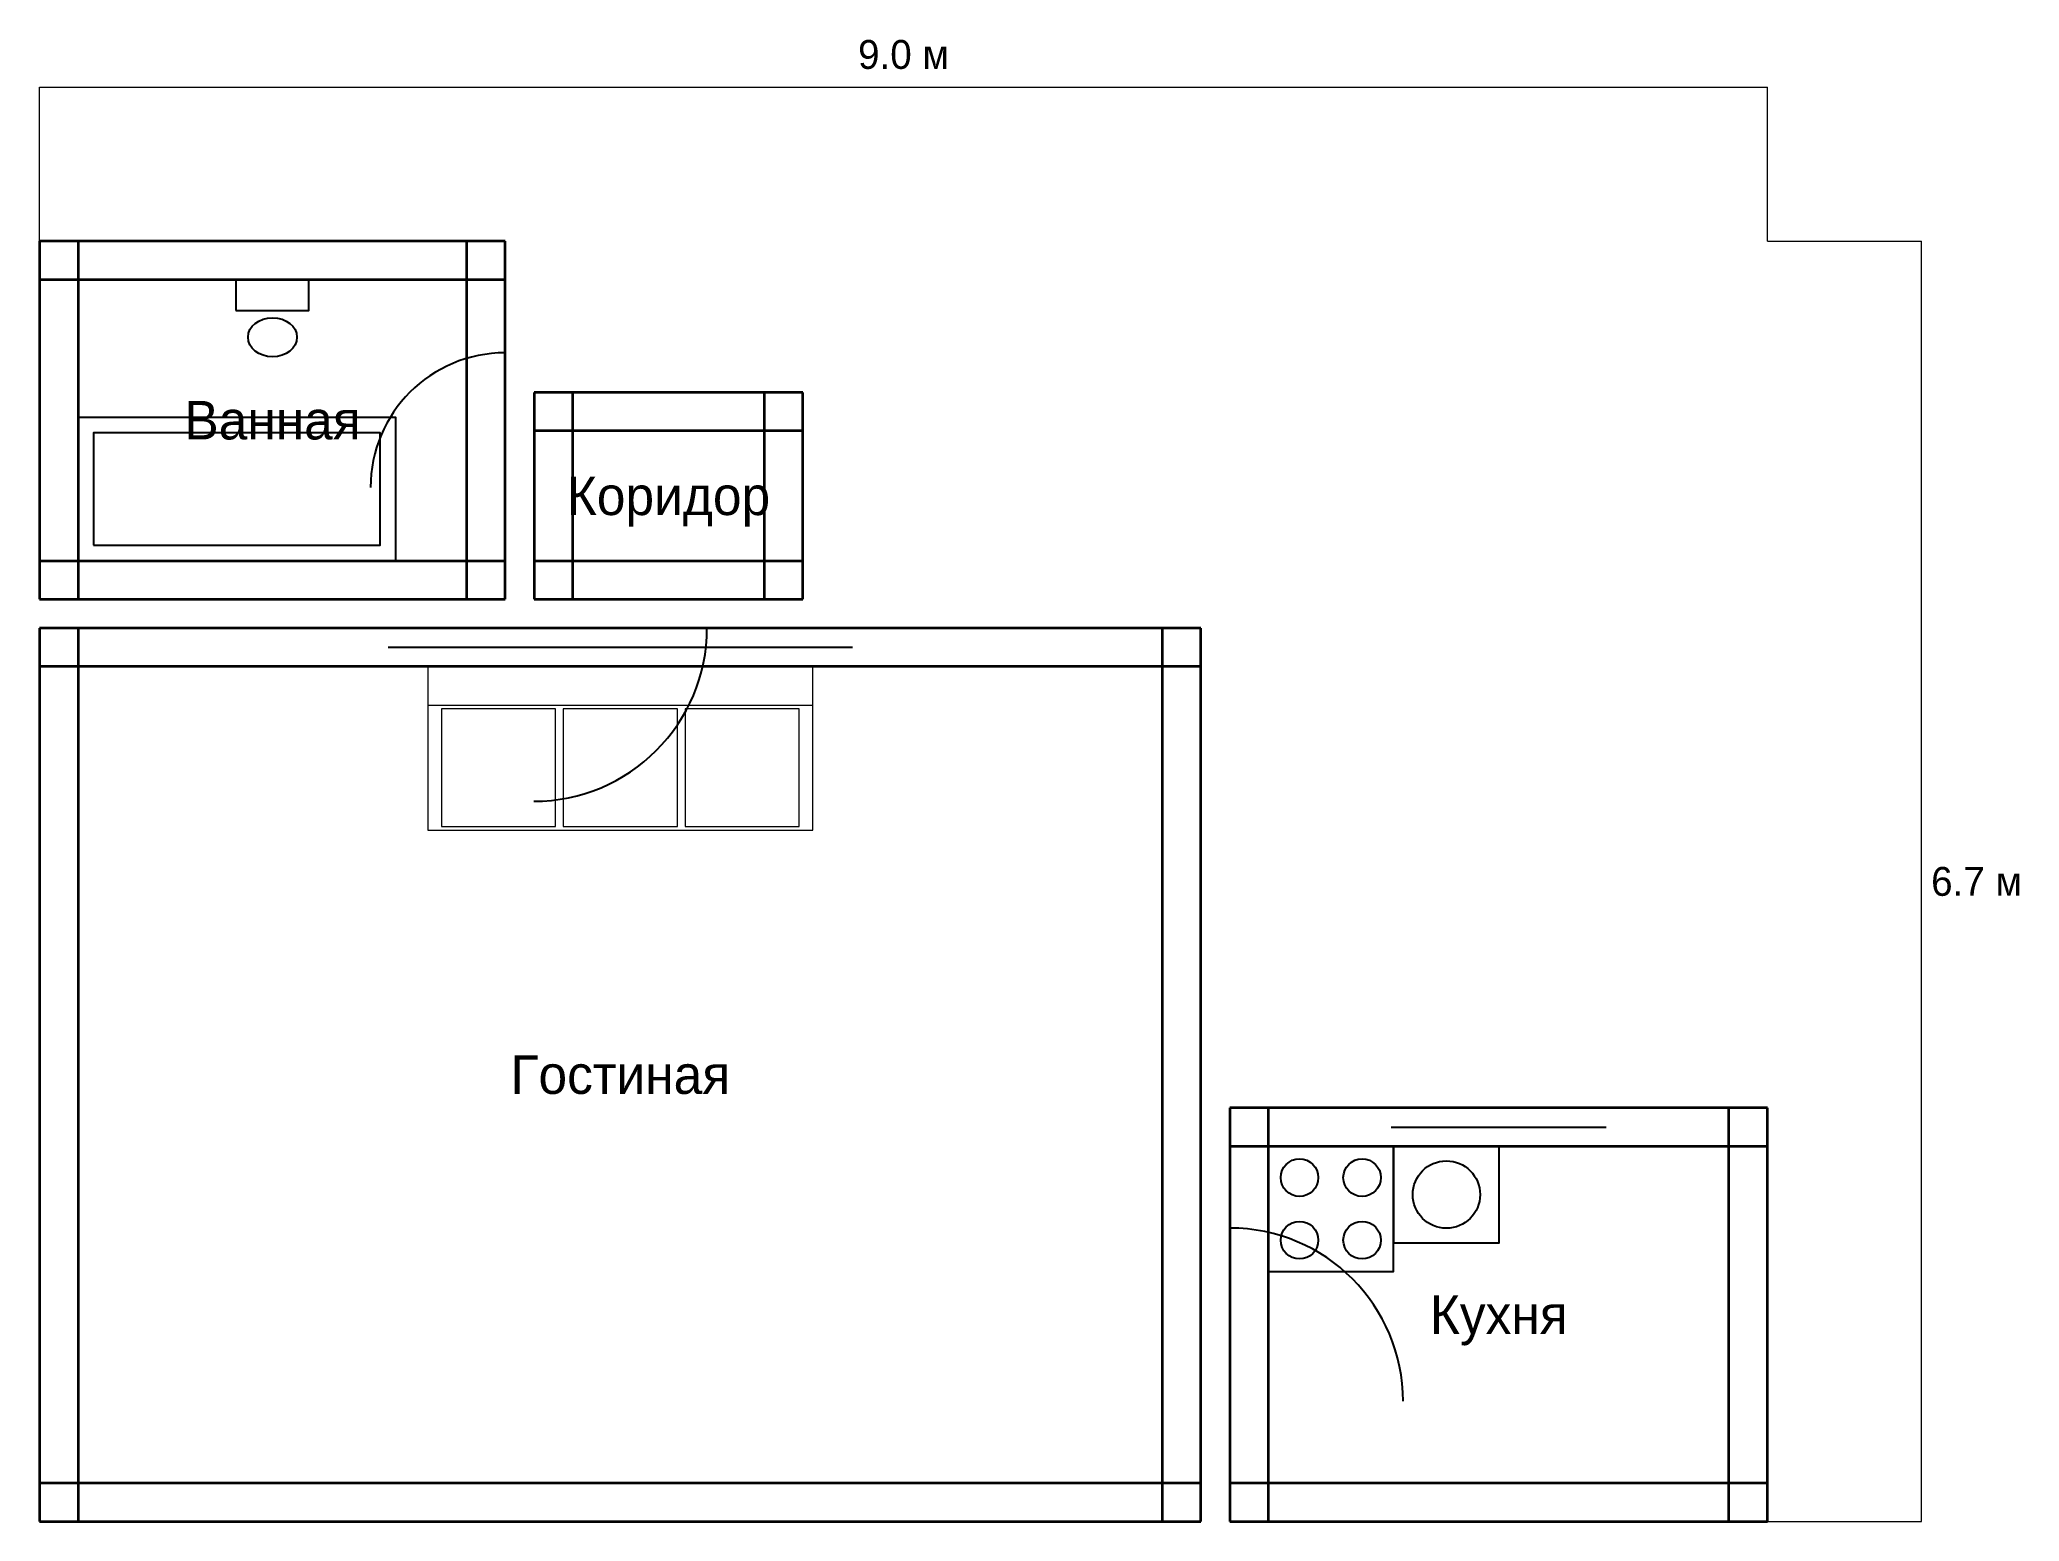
# Model space of a CAD drawing. Header units: metres. Extents: x 0 to 1028, y 0 to 770.
import ezdxf
from ezdxf.enums import TextEntityAlignment as Align

# ---------------------------------------------------------------- set-up
doc = ezdxf.new("R2010")
doc.units = ezdxf.units.M
for name, color, linetype, lineweight in [('Двери', 7, 'Continuous', 25), ('Мебель', 7, 'Continuous', 18), ('Окна', 7, 'Continuous', 25), ('Размеры', 1, 'Continuous', 13), ('Стены', 7, 'Continuous', 35), ('Текст', 7, 'Continuous', 13)]:
    doc.layers.add(name, color=color, linetype=linetype, lineweight=lineweight)

msp = doc.modelspace()

# ---------------------------------------------------------------- linework, layer by layer
at = {"layer": 'Двери'}
for p, q in [((241.9, 537.1), (241.9, 607.1)), ((256.7, 464.1), (346.7, 464.1)), ((618.3, 62.4), (618.3, 152.4))]:
    msp.add_line(p, q, dxfattribs=at)
for centre, radius, start, end in [((241.9, 537.1), 70, 90, 180), ((256.7, 464.1), 90, 270, 360), ((618.3, 62.4), 90, 0, 90)]:
    msp.add_arc(centre, radius, start, end, dxfattribs=at)
at = {"layer": 'Мебель'}
msp.add_line((201.7, 424.1), (401.6, 424.1), dxfattribs=at)
for points in [[(201.7, 359.1), (401.6, 359.1), (401.6, 444.1), (201.7, 444.1), (201.7, 359.1)], [(208.7, 361.1), (268, 361.1), (268, 422.1), (208.7, 422.1), (208.7, 361.1)], [(272, 361.1), (331.3, 361.1), (331.3, 422.1), (272, 422.1), (272, 361.1)], [(335.3, 361.1), (394.6, 361.1), (394.6, 422.1), (335.3, 422.1), (335.3, 361.1)]]:
    msp.add_lwpolyline(points, dxfattribs=at)
at = {"layer": 'Окна'}
for p, q in [((181, 464.1), (422.3, 464.1)), ((181, 454.1), (422.3, 454.1)), ((181, 444.1), (422.3, 444.1)), ((702.1, 214.8), (813.8, 214.8)), ((702.1, 204.8), (813.8, 204.8)), ((702.1, 194.8), (813.8, 194.8))]:
    msp.add_line(p, q, dxfattribs=at)
at = {"layer": 'Размеры', "color": 1}
for p, q in [((0, 745.1), (897.6, 745.1)), ((0, 665.1), (0, 745.1)), ((897.6, 665.1), (897.6, 745.1)), ((897.6, 665.1), (977.6, 665.1)), ((977.6, 0), (977.6, 665.1)), ((897.6, 0), (977.6, 0))]:
    msp.add_line(p, q, dxfattribs=at)
at = {"layer": 'Сантехника'}
for points in [[(102, 629), (139.9, 629), (139.9, 645.1), (102, 645.1), (102, 629)], [(20, 499.1), (185, 499.1), (185, 573.5), (20, 573.5), (20, 499.1)], [(28, 507.1), (177, 507.1), (177, 565.5), (28, 565.5), (28, 507.1)], [(638.3, 129.8), (703.3, 129.8), (703.3, 194.8), (638.3, 194.8), (638.3, 129.8)], [(703.3, 144.8), (758.3, 144.8), (758.3, 194.8), (703.3, 194.8), (703.3, 144.8)]]:
    msp.add_lwpolyline(points, dxfattribs=at)
for centre, radius in [((654.5, 178.6), 9.75), ((687, 178.6), 9.75), ((730.8, 169.8), 17.5), ((654.5, 146.1), 9.75), ((687, 146.1), 9.75)]:
    msp.add_circle(centre, radius, dxfattribs=at)
msp.add_ellipse((121, 615.2), major_axis=(12.7, 0), ratio=0.8, dxfattribs=at)
at = {"layer": 'Стены'}
for p, q in [((241.9, 665.1), (0, 665.1)), ((0, 665.1), (0, 479.1)), ((20, 665.1), (20, 479.1)), ((221.9, 479.1), (221.9, 665.1)), ((241.9, 479.1), (241.9, 665.1)), ((241.9, 645.1), (0, 645.1)), ((396.5, 586.5), (256.9, 586.5)), ((256.9, 586.5), (256.9, 479.1)), ((276.9, 586.5), (276.9, 479.1)), ((376.5, 479.1), (376.5, 586.5)), ((396.5, 479.1), (396.5, 586.5)), ((396.5, 566.5), (256.9, 566.5)), ((0, 499.1), (241.9, 499.1)), ((256.9, 499.1), (396.5, 499.1)), ((0, 479.1), (241.9, 479.1)), ((256.9, 479.1), (396.5, 479.1)), ((603.3, 464.1), (0, 464.1)), ((0, 464.1), (0, 0)), ((20, 464.1), (20, 0)), ((583.3, 0), (583.3, 464.1)), ((603.3, 0), (603.3, 464.1)), ((603.3, 444.1), (0, 444.1)), ((897.6, 214.8), (618.3, 214.8)), ((618.3, 214.8), (618.3, 0)), ((638.3, 214.8), (638.3, 0)), ((877.6, 0), (877.6, 214.8)), ((897.6, 0), (897.6, 214.8)), ((897.6, 194.8), (618.3, 194.8)), ((0, 20), (603.3, 20)), ((618.3, 20), (897.6, 20)), ((0, 0), (603.3, 0)), ((618.3, 0), (897.6, 0))]:
    msp.add_line(p, q, dxfattribs=at)

# ---------------------------------------------------------------- texts
at = {"layer": 'Размеры', "color": 1}
msp.add_text('9.0 м', height=15, dxfattribs=at).set_placement((448.8, 750.1), align=Align.BOTTOM_CENTER)
msp.add_text('6.7 м', height=15, dxfattribs=at).set_placement((982.6, 332.5), align=Align.MIDDLE_LEFT)
at = {"layer": 'Текст'}
for s, p in [('Ванная', (121, 572.1)), ('Коридор', (326.7, 532.8)), ('Гостиная', (301.7, 232.1)), ('Кухня', (758, 107.4))]:
    msp.add_text(s, height=20, dxfattribs=at).set_placement(p, align=Align.MIDDLE_CENTER)

doc.saveas('drawing.dxf')
